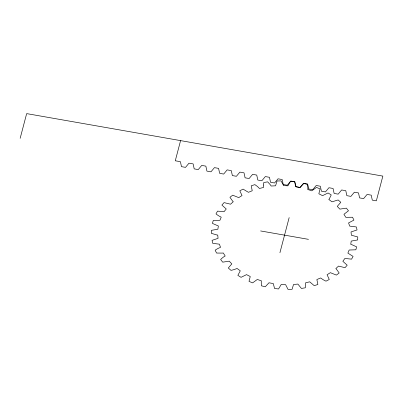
<?xml version="1.0" encoding="UTF-8"?>
<svg xmlns="http://www.w3.org/2000/svg" width="403" height="403" viewBox="0 0 403 403"><rect width="100%" height="100%" fill="white"/><g stroke="black" fill="none" stroke-linecap="round" stroke-linejoin="round"><path stroke-width="0.6" d="M20.15 138.35L26.658 113.611L382.85 176.101L376.342 200.84L372.296 200.13L371.234 195.158L367.093 194.432L363.622 198.608L359.577 197.898L358.509 192.926L354.373 192.201L350.897 196.377L346.852 195.667L345.789 190.695L341.648 189.969L338.177 194.145L334.132 193.435L333.069 188.463L328.929 187.738L325.458 191.914L321.413 191.203L320.345 186.231L316.209 185.506L312.738 189.682L308.688 188.972L307.625 184L303.484 183.274L300.013 187.45L295.968 186.74L294.9 181.768L290.765 181.043L287.294 185.214L283.244 184.509L282.181 179.536L278.045 178.811L274.574 182.982L270.524 182.277L269.461 177.305L265.32 176.574L261.849 180.751L257.804 180.045L256.741 175.073L252.6 174.343L249.13 178.519L245.084 177.814L244.017 172.842L239.881 172.111L236.405 176.287L232.36 175.577L231.297 170.61L227.156 169.88L223.685 174.056L219.64 173.345L218.577 168.373L214.436 167.648L210.965 171.824L206.92 171.114L205.857 166.142L201.717 165.416L198.246 169.592L194.201 168.882L193.138 163.91L188.997 163.185L185.526 167.361L181.481 166.651L180.413 161.679L175.28 160.782L180.589 140.612M279.919 252.731L289.173 217.56M260.585 230.944L308.512 239.352M263.401 185.032L263.542 187.471L259.401 188.468L258.791 187.783A21.958 16.216 4.1 0 0 256.585 185.848L254.877 184.634L251.215 185.808L252.233 190.76L248.439 192.312L243.085 189.133L239.805 190.795L242.032 195.561L238.717 197.616L232.702 195.193L229.917 197.289L232.607 201.057A12.548 9.269 4.1 0 0 233.272 201.712L230.551 204.195L224.083 202.618L221.892 205.072L226.254 209.001L223.962 211.771A16.427 12.13 4.1 0 0 222.083 211.444L217.524 211.147L215.998 213.877L216.819 214.522A25.132 18.558 4.1 0 0 219.398 216.24L221.227 217.177L219.947 220.265L213.252 220.496L212.436 223.413L218.355 225.967L217.872 229.196L211.404 230.345L211.338 233.342L216.673 234.899A13.556 10.01 4.1 0 0 217.741 235.07L218.068 238.339L212.049 240.354L212.724 243.336L219.393 244.173L220.532 247.366L218.663 248.137A25.011 18.473 4.1 0 0 216.008 249.623L215.162 250.187L216.562 253.049L222.214 253.094A12.125 8.952 4.1 0 0 223.272 252.968L225.171 255.981L223.539 256.998A25.349 18.719 4.1 0 0 221.323 258.832L220.637 259.507L222.708 262.157L229.231 261.159L231.836 263.884L228.289 268L230.969 270.337A27.792 20.523 4.1 0 0 234.198 269.552L237.08 268.469L240.294 270.811L237.856 275.37L241.049 277.324L246.545 274.634L250.258 276.523L249.014 281.375L252.61 282.876L257.3 279.46L261.391 280.826A13.712 10.125 4.1 0 0 261.24 281.616L261.381 285.803L265.265 286.8L268.987 282.775L273.315 283.571L274.539 288.503L278.569 288.961L281.203 284.473L285.616 284.669L288.034 289.389L292.079 289.294L293.53 284.483L297.882 284.08L301.414 288.432L305.333 287.787L305.555 282.82L309.695 281.828L314.219 285.651L317.881 284.483L316.859 279.526L320.652 277.979L323.12 279.677A28.145 20.785 4.1 0 0 326.012 281.158L329.291 279.496L327.07 274.73L330.379 272.675L336.394 275.093L339.18 273.002L336.49 269.234A12.548 9.269 4.1 0 0 335.83 268.579L338.55 266.096L345.013 267.673L347.205 265.219L342.842 261.29L344.877 258.459L351.572 259.144L353.099 256.409L347.87 253.114L349.149 250.026L355.844 249.795L356.66 246.878L351.754 244.636A12.508 9.234 4.1 0 0 350.741 244.324L351.225 241.09L357.693 239.946L357.763 236.949L351.361 235.221L351.028 231.952L357.048 229.937L356.373 226.954L349.698 226.118L348.565 222.924L353.935 220.103L352.534 217.242L345.824 217.318L343.925 214.31L348.464 210.784L346.384 208.139L339.86 209.127L337.261 206.407L340.812 202.291L338.127 199.953L332.017 201.827L328.803 199.48A13.893 10.256 4.1 0 0 329.332 198.795L331.241 194.921L328.047 192.966L322.551 195.656L318.838 193.767L320.083 188.916L316.481 187.415L311.796 190.831L307.706 189.465A13.611 10.05 4.1 0 0 307.857 188.68L307.716 184.488L303.832 183.491L300.109 187.516L295.787 186.72L294.558 181.783L290.528 181.325L287.893 185.823L283.48 185.622A14.941 11.037 4.1 0 0 283.233 184.831L281.062 180.897L277.017 180.992L275.566 185.808L271.113 186.02A17.253 12.74 4.1 0 0 270.272 184.725L267.683 181.864L263.764 182.504L263.401 185.032"/></g></svg>
